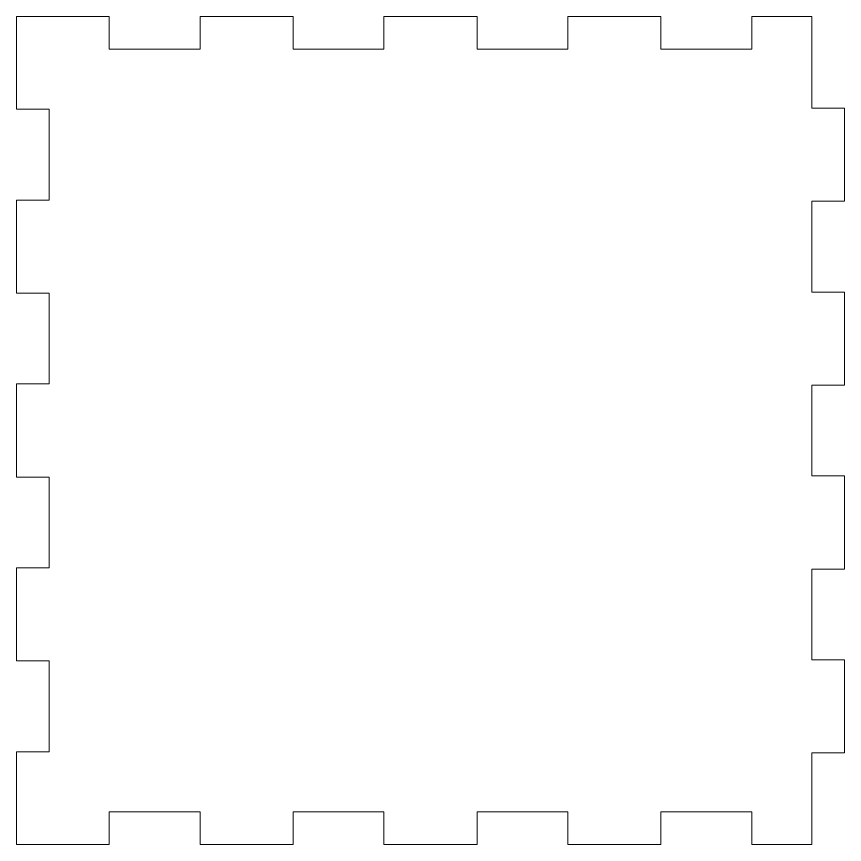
# Model space of a CAD drawing. Header units: inches. Extents: x 0.2 to 13, y -17.3 to -0.1.
# Drawn here: x 4.609 to 8.614, y -8.523 to -4.518 of the extents above; entities that cross this region are included whole.
import ezdxf

# ---------------------------------------------------------------- set-up
doc = ezdxf.new("R2010")
doc.units = ezdxf.units.IN
doc.header["$MEASUREMENT"] = 0
doc.layers.add('Layer 1', color=7, linetype='Continuous')

msp = doc.modelspace()

# ---------------------------------------------------------------- linework, layer by layer
at = {"layer": 'Layer 1', "lineweight": 0}
msp.add_lwpolyline([(8.614, -4.9607), (8.614, -5.4107), (8.4565, -5.4107), (8.4565, -5.8507), (8.614, -5.8507), (8.614, -6.3007), (8.4565, -6.3007), (8.4565, -6.7407), (8.614, -6.7407), (8.614, -7.1907), (8.4565, -7.1907), (8.4565, -7.6307), (8.614, -7.6307), (8.614, -8.0807), (8.4565, -8.0807), (8.4565, -8.5232), (8.1665, -8.5232), (8.1665, -8.3657), (7.7265, -8.3657), (7.7265, -8.5232), (7.2765, -8.5232), (7.2765, -8.3657), (6.8365, -8.3657), (6.8365, -8.5232), (6.3865, -8.5232), (6.3865, -8.3657), (5.9465, -8.3657), (5.9465, -8.5232), (5.4965, -8.5232), (5.4965, -8.3657), (5.0565, -8.3657), (5.0565, -8.5232), (4.609, -8.5232), (4.609, -8.0757), (4.7665, -8.0757), (4.7665, -7.6357), (4.609, -7.6357), (4.609, -7.1857), (4.7665, -7.1857), (4.7665, -6.7457), (4.609, -6.7457), (4.609, -6.2957), (4.7665, -6.2957), (4.7665, -5.8557), (4.609, -5.8557), (4.609, -5.4057), (4.7665, -5.4057), (4.7665, -4.9657), (4.609, -4.9657), (4.609, -4.5182), (5.0565, -4.5182), (5.0565, -4.6757), (5.4965, -4.6757), (5.4965, -4.5182), (5.9465, -4.5182), (5.9465, -4.6757), (6.3865, -4.6757), (6.3865, -4.5182), (6.8365, -4.5182), (6.8365, -4.6757), (7.2765, -4.6757), (7.2765, -4.5182), (7.7265, -4.5182), (7.7265, -4.6757), (8.1665, -4.6757), (8.1665, -4.5182), (8.4565, -4.5182), (8.4565, -4.9607), (8.614, -4.9607)], dxfattribs=at)

doc.saveas('drawing.dxf')
